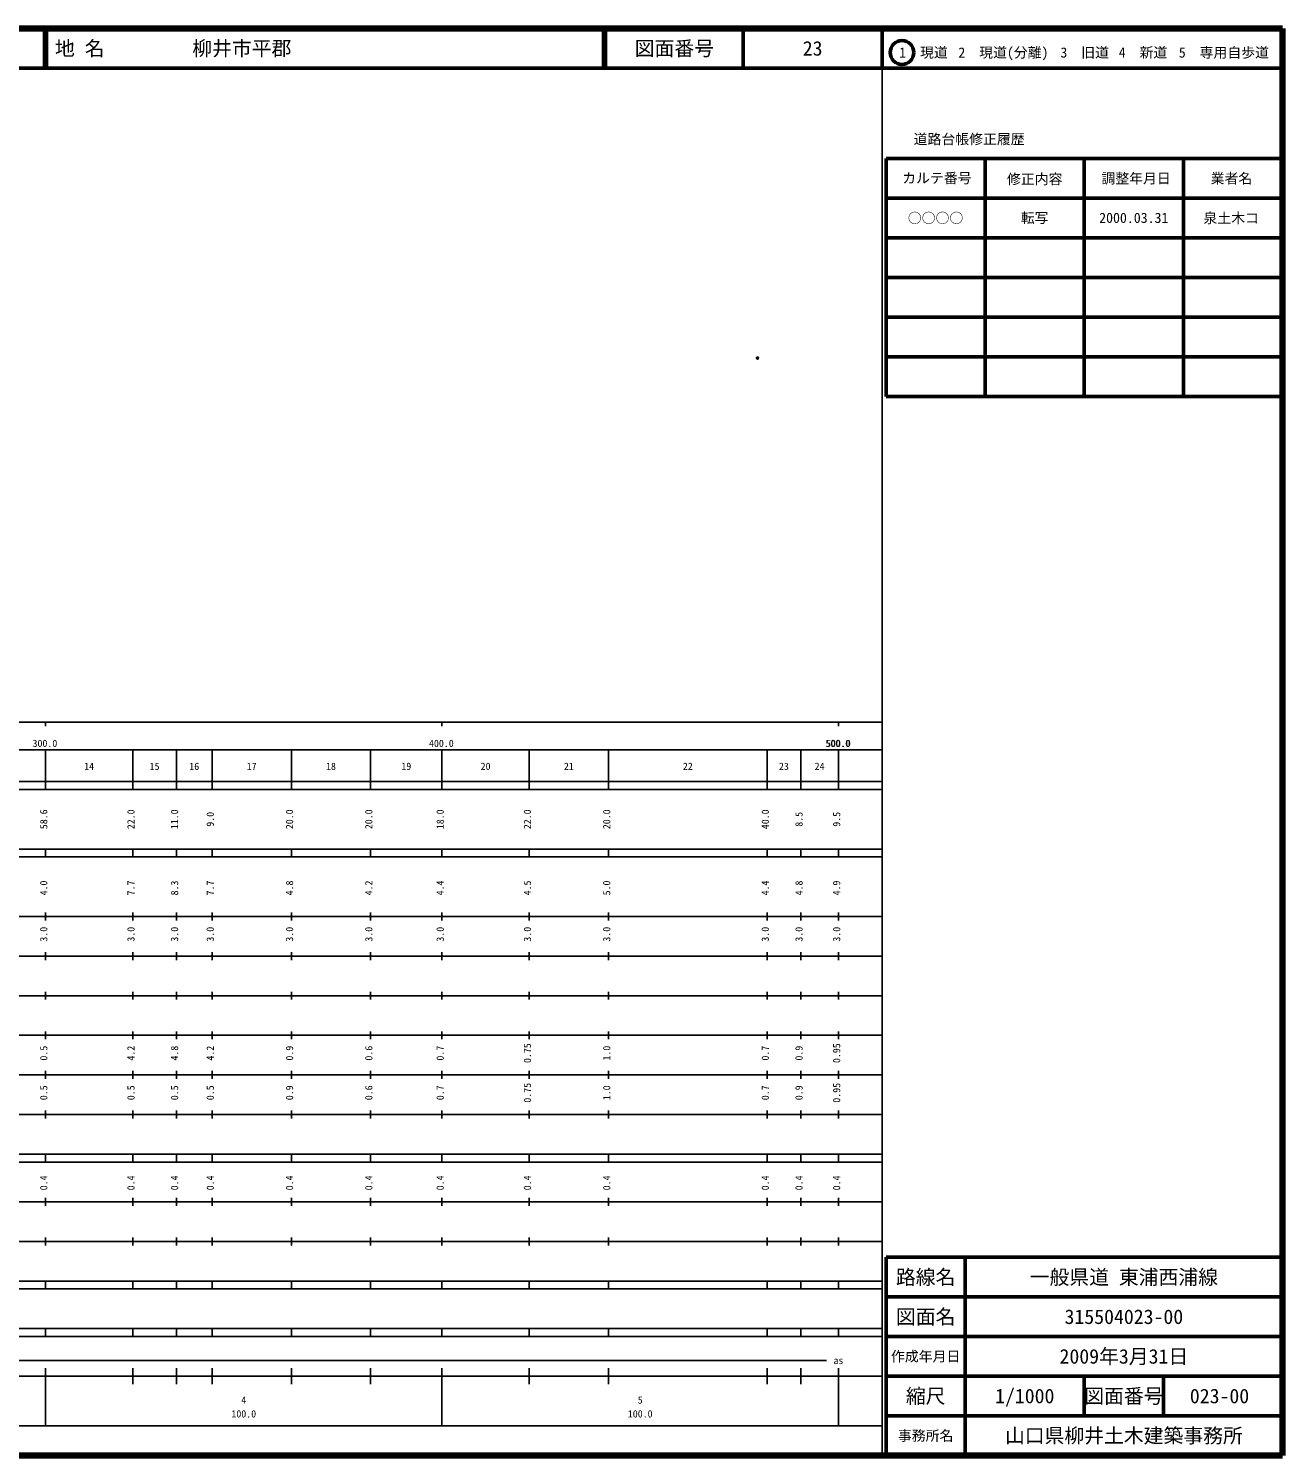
# Model space of a CAD drawing. Units: millimetres on the paper. Extents: x 40 to 680, y 20 to 380.
# Drawn here: x 363.7 to 680, y 20 to 380 of the extents above; entities that cross this region are included whole.
import ezdxf
from ezdxf.enums import TextEntityAlignment as Align

# ---------------------------------------------------------------- set-up
doc = ezdxf.new("R2010")
doc.units = ezdxf.units.MM
doc.header["$PDMODE"] = 32
doc.header["$PDSIZE"] = 0.5
doc.layers.add('M-OTRS', color=6, linetype='Continuous')
doc.layers.add('M-TTL-TXT', color=7, linetype='Continuous')
for name, color, linetype, lineweight in [('M-TTL', 2, 'Continuous', 140), ('M-TTL-BAND', 7, 'Continuous', 25), ('M-TTL-FRAM', 2, 'Continuous', 50), ('M-TTL-LINE', 7, 'Continuous', 50)]:
    doc.layers.add(name, color=color, linetype=linetype, lineweight=lineweight)
doc.styles.add('ＭＳ ゴシック', font='')
doc.styles.get('ＭＳ ゴシック').set_extended_font_data('MS Gothic')

msp = doc.modelspace()

# ---------------------------------------------------------------- linework, layer by layer
at = {"layer": 'M-OTRS'}
msp.add_point((547.596, 296.872), dxfattribs=at)
at = {"layer": 'M-TTL'}
for p, q in [((680, 380), (40, 380)), ((680, 20), (680, 380)), ((40, 20), (680, 20))]:
    msp.add_line(p, q, dxfattribs=at)
at = {"layer": 'M-TTL-BAND'}
for p, q in [((579, 20), (579, 370)), ((40, 205), (579, 205)), ((368, 205), (368, 204)), ((468, 205), (468, 204)), ((568, 205), (568, 204)), ((68, 198), (579, 198)), ((368, 188), (368, 198)), ((390, 188), (390, 198)), ((401, 188), (401, 198)), ((410, 188), (410, 198)), ((430, 188), (430, 198)), ((450, 188), (450, 198)), ((468, 188), (468, 198)), ((490, 188), (490, 198)), ((510, 188), (510, 198)), ((550, 188), (550, 198)), ((558.5, 188), (558.5, 198)), ((568, 188), (568, 198)), ((40, 190), (579, 190)), ((40, 188), (579, 188)), ((40, 173), (579, 173)), ((368, 171), (368, 173)), ((390, 171), (390, 173)), ((401, 171), (401, 173)), ((410, 171), (410, 173)), ((430, 171), (430, 173)), ((450, 171), (450, 173)), ((468, 171), (468, 173)), ((490, 171), (490, 173)), ((510, 171), (510, 173)), ((550, 171), (550, 173)), ((558.5, 171), (558.5, 173)), ((568, 171), (568, 173)), ((40, 171), (579, 171)), ((40, 156), (579, 156)), ((368, 155), (368, 157)), ((390, 155), (390, 157)), ((401, 155), (401, 157)), ((410, 155), (410, 157)), ((430, 155), (430, 157)), ((450, 155), (450, 157)), ((468, 155), (468, 157)), ((490, 155), (490, 157)), ((510, 155), (510, 157)), ((550, 155), (550, 157)), ((558.5, 155), (558.5, 157)), ((568, 155), (568, 157)), ((46, 146), (579, 146)), ((368, 145), (368, 147)), ((390, 145), (390, 147)), ((401, 145), (401, 147)), ((410, 145), (410, 147)), ((430, 145), (430, 147)), ((450, 145), (450, 147)), ((468, 145), (468, 147)), ((490, 145), (490, 147)), ((510, 145), (510, 147)), ((550, 145), (550, 147)), ((558.5, 145), (558.5, 147)), ((568, 145), (568, 147)), ((368, 135), (368, 137)), ((390, 135), (390, 137)), ((401, 135), (401, 137)), ((410, 135), (410, 137)), ((430, 135), (430, 137)), ((450, 135), (450, 137)), ((468, 135), (468, 137)), ((490, 135), (490, 137)), ((510, 135), (510, 137)), ((550, 135), (550, 137)), ((558.5, 135), (558.5, 137)), ((568, 135), (568, 137)), ((52, 136), (579, 136)), ((46, 126), (579, 126)), ((368, 125), (368, 127)), ((390, 125), (390, 127)), ((401, 125), (401, 127)), ((410, 125), (410, 127)), ((430, 125), (430, 127)), ((450, 125), (450, 127)), ((468, 125), (468, 127)), ((490, 125), (490, 127)), ((510, 125), (510, 127)), ((550, 125), (550, 127)), ((558.5, 125), (558.5, 127)), ((568, 125), (568, 127)), ((52, 116), (579, 116)), ((368, 115), (368, 117)), ((390, 115), (390, 117)), ((401, 115), (401, 117)), ((410, 115), (410, 117)), ((430, 115), (430, 117)), ((450, 115), (450, 117)), ((468, 115), (468, 117)), ((490, 115), (490, 117)), ((510, 115), (510, 117)), ((550, 115), (550, 117)), ((558.5, 115), (558.5, 117)), ((568, 115), (568, 117)), ((46, 106), (579, 106)), ((368, 105), (368, 107)), ((390, 105), (390, 107)), ((401, 105), (401, 107)), ((410, 105), (410, 107)), ((430, 105), (430, 107)), ((450, 105), (450, 107)), ((468, 105), (468, 107)), ((490, 105), (490, 107)), ((510, 105), (510, 107)), ((550, 105), (550, 107)), ((558.5, 105), (558.5, 107)), ((568, 105), (568, 107)), ((40, 96), (579, 96)), ((40, 94), (579, 94)), ((368, 94), (368, 96)), ((390, 94), (390, 96)), ((401, 94), (401, 96)), ((410, 94), (410, 96)), ((430, 94), (430, 96)), ((450, 94), (450, 96)), ((468, 94), (468, 96)), ((490, 94), (490, 96)), ((510, 94), (510, 96)), ((550, 94), (550, 96)), ((558.5, 94), (558.5, 96)), ((568, 94), (568, 96)), ((49, 84), (579, 84)), ((368, 83), (368, 85)), ((390, 83), (390, 85)), ((401, 83), (401, 85)), ((410, 83), (410, 85)), ((430, 83), (430, 85)), ((450, 83), (450, 85)), ((468, 83), (468, 85)), ((490, 83), (490, 85)), ((510, 83), (510, 85)), ((550, 83), (550, 85)), ((558.5, 83), (558.5, 85)), ((568, 83), (568, 85)), ((40, 74), (579, 74)), ((368, 73), (368, 75)), ((390, 73), (390, 75)), ((401, 73), (401, 75)), ((410, 73), (410, 75)), ((430, 73), (430, 75)), ((450, 73), (450, 75)), ((468, 73), (468, 75)), ((490, 73), (490, 75)), ((510, 73), (510, 75)), ((550, 73), (550, 75)), ((558.5, 73), (558.5, 75)), ((568, 73), (568, 75)), ((40, 64), (579, 64)), ((40, 62), (579, 62)), ((368, 62), (368, 64)), ((390, 62), (390, 64)), ((401, 62), (401, 64)), ((410, 62), (410, 64)), ((430, 62), (430, 64)), ((450, 62), (450, 64)), ((468, 62), (468, 64)), ((490, 62), (490, 64)), ((510, 62), (510, 64)), ((550, 62), (550, 64)), ((558.5, 62), (558.5, 64)), ((568, 62), (568, 64)), ((40, 52), (579, 52)), ((368, 50), (368, 52)), ((390, 50), (390, 52)), ((401, 50), (401, 52)), ((410, 50), (410, 52)), ((430, 50), (430, 52)), ((450, 50), (450, 52)), ((468, 50), (468, 52)), ((490, 50), (490, 52)), ((510, 50), (510, 52)), ((550, 50), (550, 52)), ((558.5, 50), (558.5, 52)), ((568, 50), (568, 52)), ((40, 50), (579, 50)), ((71, 44), (565, 44)), ((40, 40), (579, 40)), ((368, 27.5), (368, 42)), ((390, 38), (390, 42)), ((401, 38), (401, 42)), ((410, 38), (410, 42)), ((430, 38), (430, 42)), ((450, 38), (450, 42)), ((468, 27.5), (468, 42)), ((490, 38), (490, 42)), ((510, 38), (510, 42)), ((550, 38), (550, 42)), ((558.5, 38), (558.5, 42)), ((568, 27.5), (568, 42)), ((68, 27.5), (579, 27.5))]:
    msp.add_line(p, q, dxfattribs=at)
at = {"layer": 'M-TTL-FRAM'}
for p, q in [((580, 347.197), (580, 287.197)), ((580, 347.197), (680, 347.197)), ((580, 287.197), (680, 287.197)), ((680, 70), (580, 70)), ((580, 70), (580, 20))]:
    msp.add_line(p, q, dxfattribs=at)
at = {"layer": 'M-TTL-LINE'}
for p, q in [((367.75, 380), (367.75, 370)), ((368.25, 380), (368.25, 370)), ((508.747, 380), (508.747, 370)), ((509.247, 380), (509.247, 370)), ((543.997, 380), (543.997, 370)), ((579, 380), (579, 370)), ((40, 370), (680, 370)), ((605, 347.197), (605, 287.197)), ((630, 347.197), (630, 287.197)), ((655, 347.197), (655, 287.197)), ((580, 337.197), (680, 337.197)), ((580, 327.197), (680, 327.197)), ((580, 317.197), (680, 317.197)), ((580, 307.197), (680, 307.197)), ((580, 297.197), (680, 297.197)), ((600, 70), (600, 20)), ((680, 60), (580, 60)), ((680, 50), (580, 50)), ((680, 40), (580, 40)), ((630, 40), (630, 30)), ((650, 40), (650, 30)), ((680, 30), (580, 30))]:
    msp.add_line(p, q, dxfattribs=at)
msp.add_circle((584.031, 373.958), 3, dxfattribs=at)

# ---------------------------------------------------------------- texts
at = {"layer": 'M-TTL-BAND', "style": 'ＭＳ ゴシック'}
for s, p in [('300.0', (367.844, 198.195)), ('400.0', (467.844, 198.195)), ('500.0', (567.844, 198.195)), ('500.0', (568, 198.195)), ('14', (379, 192.405)), ('15', (395.5, 192.405)), ('16', (405.5, 192.405)), ('17', (420, 192.405)), ('18', (440, 192.405)), ('19', (459, 192.405)), ('20', (479, 192.405)), ('21', (500, 192.405)), ('22', (530, 192.405)), ('23', (554.25, 192.405)), ('24', (563.25, 192.405)), ('as', (568, 42.5)), ('4', (418, 32.523)), ('5', (518, 32.523)), ('100.0', (418, 29.033)), ('100.0', (518, 29.033))]:
    msp.add_text(s, height=1.833, dxfattribs=at).set_placement(p, align=Align.BOTTOM_CENTER)
for s, p in [('58.6', (369, 180.5)), ('22.0', (391, 180.5)), ('11.0', (402, 180.5)), ('9.0', (411, 180.5)), ('20.0', (431, 180.5)), ('20.0', (451, 180.5)), ('18.0', (469, 180.5)), ('22.0', (491, 180.5)), ('20.0', (511, 180.5)), ('40.0', (551, 180.5)), ('8.5', (559.5, 180.5)), ('9.5', (569, 180.5)), ('4.0', (369, 163.174)), ('7.7', (391, 163.174)), ('8.3', (402, 163.174)), ('7.7', (411, 163.174)), ('4.8', (431, 163.174)), ('4.2', (451, 163.174)), ('4.4', (469, 163.174)), ('4.5', (491, 163.174)), ('5.0', (511, 163.174)), ('4.4', (551, 163.174)), ('4.8', (559.5, 163.174)), ('4.9', (569, 163.174)), ('3.0', (369, 151.5)), ('3.0', (391, 151.5)), ('3.0', (402, 151.5)), ('3.0', (411, 151.5)), ('3.0', (431, 151.5)), ('3.0', (451, 151.5)), ('3.0', (469, 151.5)), ('3.0', (491, 151.5)), ('3.0', (511, 151.5)), ('3.0', (551, 151.5)), ('3.0', (559.5, 151.5)), ('3.0', (569, 151.5)), ('0.5', (369, 121.5)), ('4.2', (391, 121.5)), ('4.8', (402, 121.5)), ('4.2', (411, 121.5)), ('0.9', (431, 121.5)), ('0.6', (451, 121.5)), ('0.7', (469, 121.5)), ('0.75', (491, 121.5)), ('1.0', (511, 121.5)), ('0.7', (551, 121.5)), ('0.9', (559.5, 121.5)), ('0.95', (569, 121.5)), ('0.5', (369, 111.5)), ('0.5', (391, 111.5)), ('0.5', (402, 111.5)), ('0.5', (411, 111.5)), ('0.9', (431, 111.5)), ('0.6', (451, 111.5)), ('0.7', (469, 111.5)), ('0.75', (491, 111.5)), ('1.0', (511, 111.5)), ('0.7', (551, 111.5)), ('0.9', (559.5, 111.5)), ('0.95', (569, 111.5)), ('0.4', (369, 88.764)), ('0.4', (391, 88.764)), ('0.4', (402, 88.764)), ('0.4', (411, 88.764)), ('0.4', (431, 88.764)), ('0.4', (451, 88.764)), ('0.4', (469, 88.764)), ('0.4', (491, 88.764)), ('0.4', (511, 88.764)), ('0.4', (551, 88.764)), ('0.4', (559.5, 88.764)), ('0.4', (569, 88.764))]:
    msp.add_text(s, height=1.833, rotation=90, dxfattribs=at).set_placement(p, align=Align.BOTTOM_CENTER)
at = {"layer": 'M-TTL-TXT', "style": 'ＭＳ ゴシック'}
for s, p in [('地 名', (370.38, 375)), ('柳井市平郡', (405.024, 375))]:
    msp.add_text(s, height=3.666, dxfattribs=at).set_placement(p, align=Align.MIDDLE_LEFT)
for s, height, p in [('図面番号', 3.666, (526.622, 375)), ('23', 3.666, (561.497, 375)), ('1\u3000現道', 2.566, (589.448, 373.958)), ('2\u3000現道(分離)', 2.566, (609.619, 373.958)), ('3\u3000旧道', 2.566, (630.121, 373.958)), ('4\u3000新道', 2.566, (644.824, 373.958)), ('5\u3000専用自歩道', 2.566, (665.228, 373.958)), ('道路台帳修正履歴', 2.566, (600.968, 352.113)), ('カルテ番号', 2.566, (592.839, 342.277)), ('修正内容', 2.566, (617.509, 342.023)), ('調整年月日', 2.566, (643.089, 342.197)), ('業者名', 2.566, (667.134, 342.197)), ('○○○○', 2.566, (592.5, 332.189)), ('転写', 2.566, (617.5, 332.245)), ('2000.03.31', 2.566, (642.5, 332.245)), ('泉土木コ', 2.566, (667.077, 332.189)), ('路線名', 3.666, (590, 65)), ('路線名', 3.666, (590, 65)), ('一般県道 東浦西浦線', 3.666, (640, 65)), ('図面名', 3.666, (590, 55)), ('図面名', 3.666, (590, 55)), ('315504023-00', 3.666, (640, 55)), ('2009年3月31日', 3.666, (640, 45)), ('作成年月日', 2.566, (590, 45)), ('作成年月日', 2.566, (590, 45)), ('縮尺', 3.666, (590, 35)), ('縮尺', 3.666, (590, 35)), ('1/1000', 3.666, (615, 35)), ('図面番号', 3.666, (640, 35)), ('図面番号', 3.666, (640, 35)), ('023-00', 3.666, (664.125, 35)), ('事務所名', 2.566, (590, 25)), ('事務所名', 2.566, (590, 25)), ('山口県柳井土木建築事務所', 3.666, (640, 25))]:
    msp.add_text(s, height=height, dxfattribs=at).set_placement(p, align=Align.MIDDLE_CENTER)

doc.saveas('drawing.dxf')
